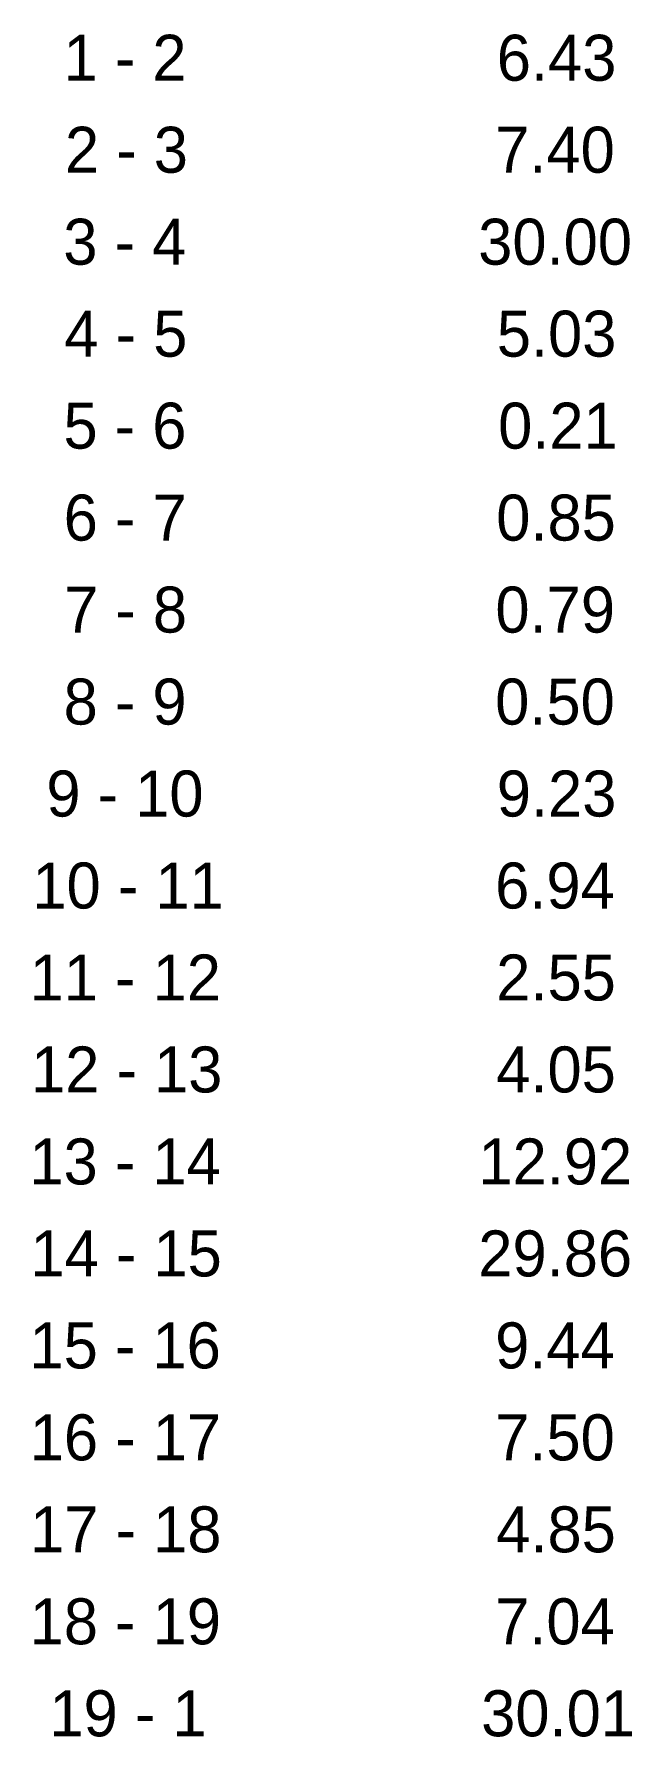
# Model space of a CAD drawing. Extents: x 537370 to 537888, y 1836669 to 1837301.
# Drawn here: x 537370.2 to 537389.7, y 1836669 to 1836724.5 of the extents above.
import ezdxf

# ---------------------------------------------------------------- set-up
doc = ezdxf.new("R2010")
doc.units = 0
doc.layers.add('Level 52', color=7, linetype='Continuous')

msp = doc.modelspace()

# ---------------------------------------------------------------- texts
at = {"layer": 'Level 52'}
for s, p in [('1 - 2', (537371.138, 1836722.983)), ('6.43', (537385.276, 1836722.983)), ('2 - 3', (537371.184, 1836719.983)), ('7.40', (537385.223, 1836719.983)), ('3 - 4', (537371.13, 1836716.983)), ('30.00', (537384.669, 1836716.983)), ('4 - 5', (537371.165, 1836713.983)), ('5.03', (537385.276, 1836713.983)), ('5 - 6', (537371.135, 1836710.983)), ('0.21', (537385.32, 1836710.983)), ('6 - 7', (537371.142, 1836707.983)), ('0.85', (537385.257, 1836707.983)), ('7 - 8', (537371.155, 1836704.983)), ('0.79', (537385.231, 1836704.983)), ('8 - 9', (537371.139, 1836701.983)), ('0.50', (537385.223, 1836701.983)), ('9 - 10', (537370.577, 1836698.983)), ('9.23', (537385.276, 1836698.983)), ('10 - 11', (537370.12, 1836695.983)), ('6.94', (537385.222, 1836695.983)), ('11 - 12', (537370.03, 1836692.983)), ('2.55', (537385.257, 1836692.983)), ('12 - 13', (537370.076, 1836689.983)), ('4.05', (537385.257, 1836689.983)), ('13 - 14', (537370.022, 1836686.983)), ('12.92', (537384.676, 1836686.983)), ('14 - 15', (537370.057, 1836683.983)), ('29.86', (537384.672, 1836683.983)), ('15 - 16', (537370.026, 1836680.983)), ('9.44', (537385.222, 1836680.983)), ('16 - 17', (537370.033, 1836677.983)), ('7.50', (537385.223, 1836677.983)), ('17 - 18', (537370.047, 1836674.983)), ('4.85', (537385.257, 1836674.983)), ('18 - 19', (537370.031, 1836671.983)), ('7.04', (537385.222, 1836671.983)), ('19 - 1', (537370.674, 1836668.983)), ('30.01', (537384.766, 1836668.983))]:
    msp.add_text(s, height=1.5, dxfattribs=at).set_placement(p)

doc.saveas('drawing.dxf')
